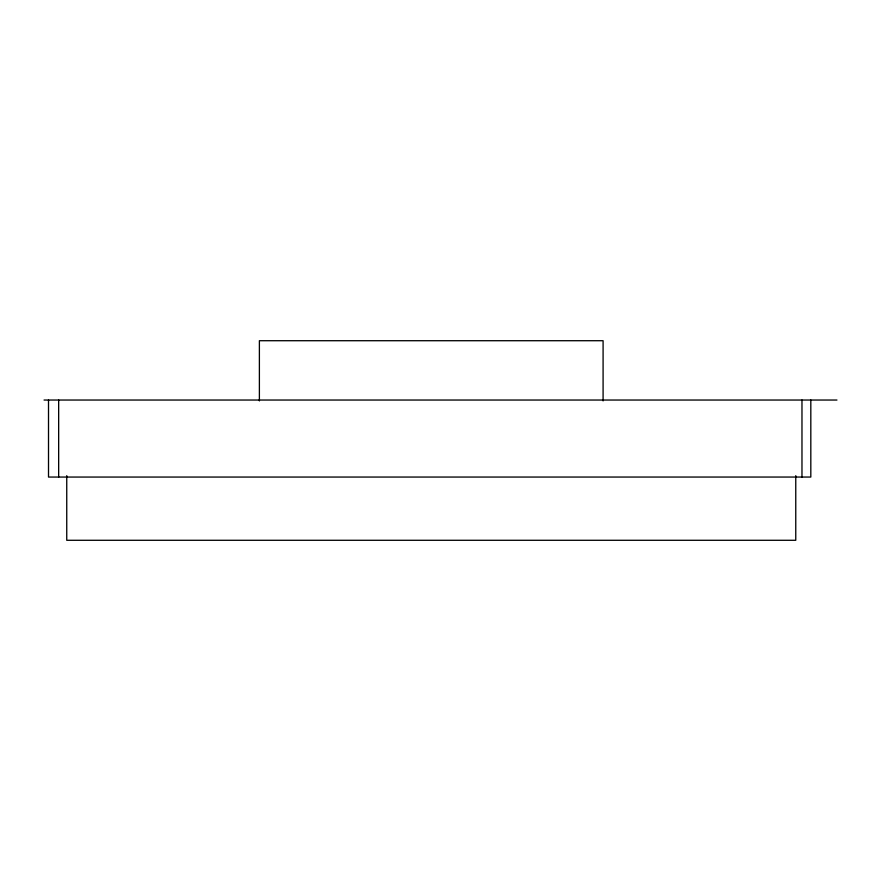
<?xml version="1.0" encoding="UTF-8"?>
<svg xmlns="http://www.w3.org/2000/svg" width="881" height="881" viewBox="0 0 881 881"><rect width="100%" height="100%" fill="white"/><g stroke="black" fill="none" stroke-linecap="round" stroke-linejoin="round"><path stroke-width="1.32" d="M44.05 400.04L836.95 400.04M810.817 400.04L810.817 477.05L48.51 477.062L48.51 400.04M801.974 400.04L801.974 477.05M795.763 475.663L795.763 540.284L66.747 540.284L66.747 475.663M603.089 400.91L603.089 340.716L259.388 340.716L259.388 400.91M58.664 400.04L58.664 477.062"/></g></svg>
